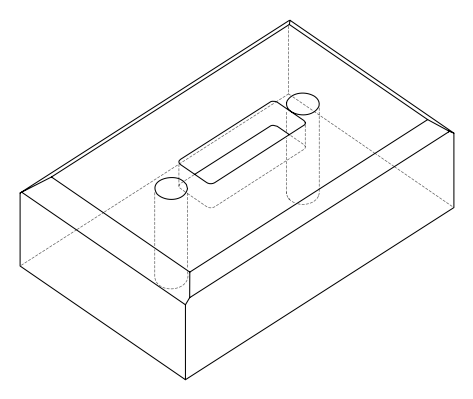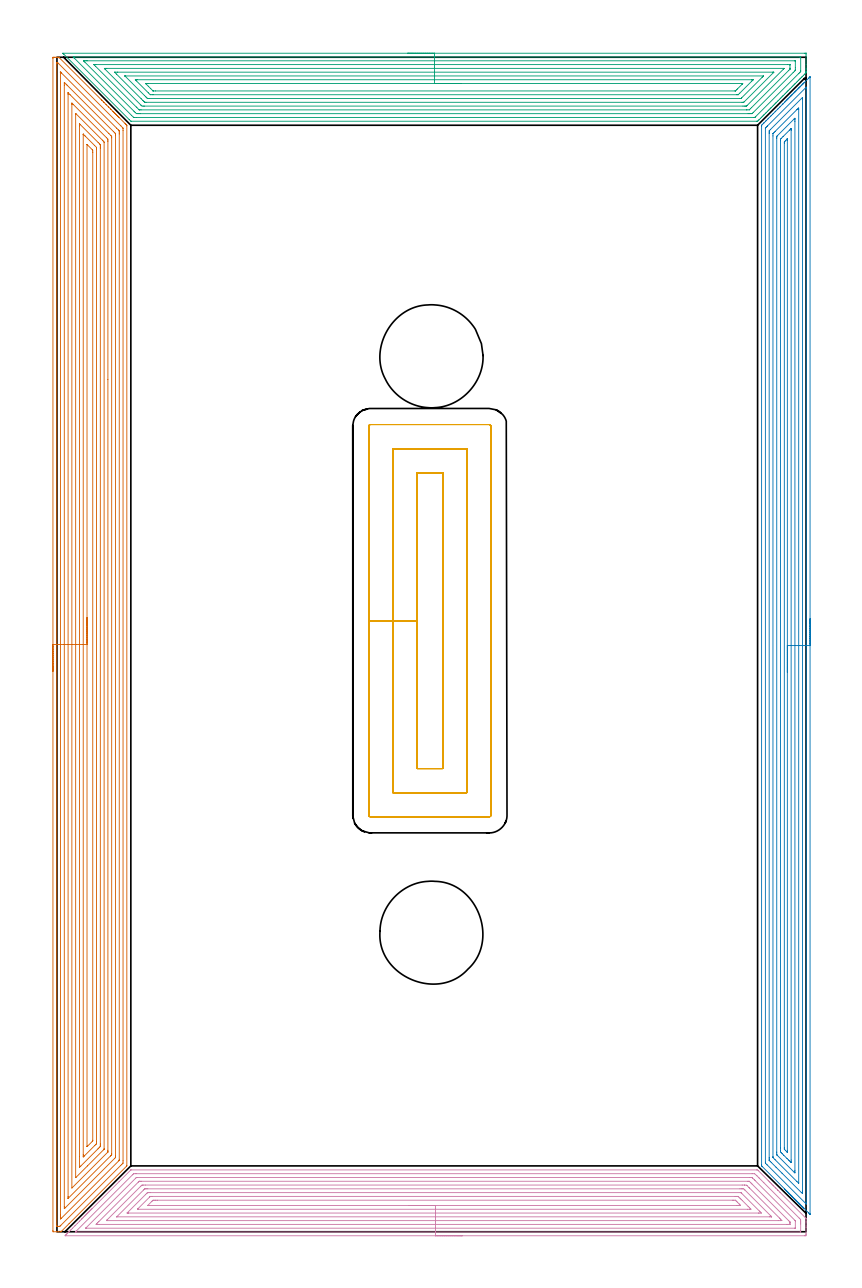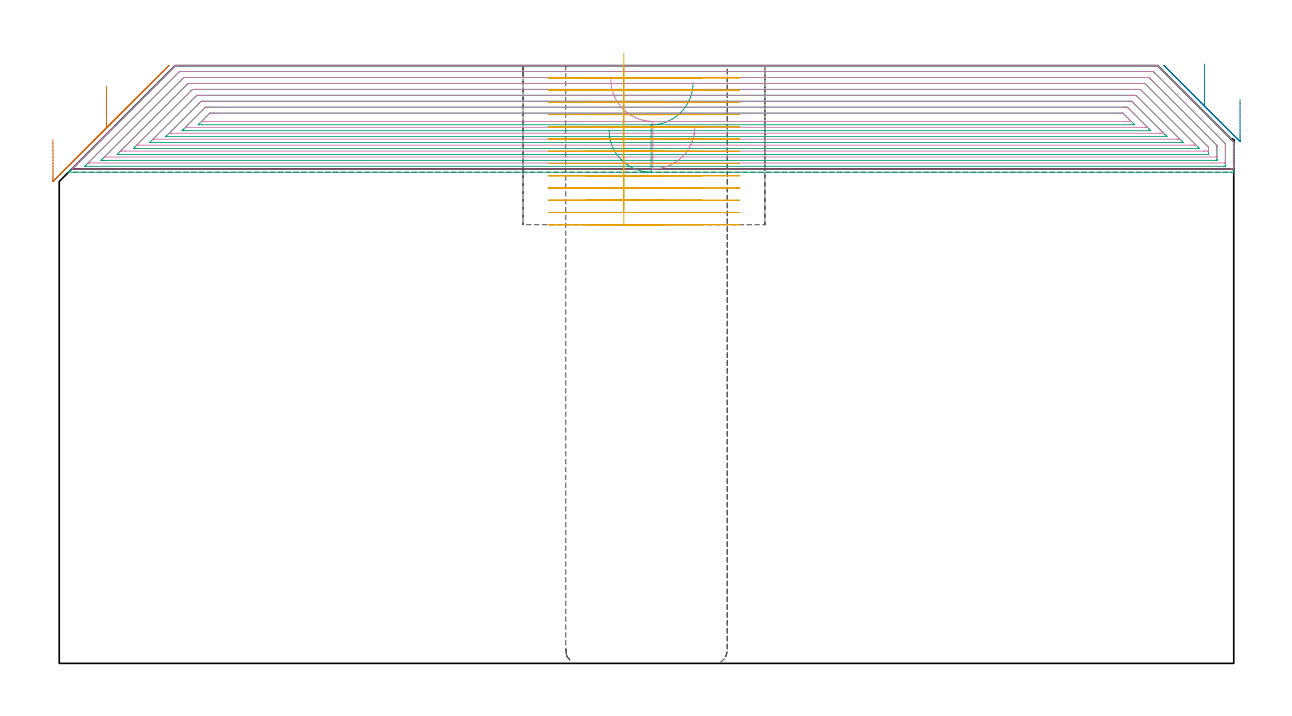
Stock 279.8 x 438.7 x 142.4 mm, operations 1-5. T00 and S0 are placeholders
(PLAN: 7 operations, 2 tool changes, 148.8 min)
(1 AREA_MILL | FG_CHAMFER_SURFACE | UGT0205_001 | 33.76 min | 166406 mm3)
(2 AREA_MILL_1 | FG_CHAMFER_SURFACE_1 | UGT0205_001 | 23.06 min | 71067 mm3)
(3 AREA_MILL_2 | FG_CHAMFER_SURFACE_2 | UGT0205_001 | 19.12 min | 81726 mm3)
(4 AREA_MILL_3 | FG_CHAMFER_SURFACE_3 | UGT0205_001 | 18.98 min | 76422 mm3)
(5 MILL_RECTANGULAR_POCKET | POCKET_RECTANGULAR_STRAIGHT | NXT0201_011 | Follow Part, ap 3, ae 75% | 26.05 min | 344699 mm3)
(6 MILL_THROUGH_HOLE_FROM_SOLID_MATERIAL | STEP1HOLE | NXT0201_007 | Circular | 13.91 min | 165144 mm3)
(7 MILL_THROUGH_HOLE_FROM_SOLID_MATERIAL_1 | STEP1HOLE_1 | NXT0201_007 | Circular | 13.91 min | 165188 mm3)
(TOOL UGT0205_001 | Chamfer Mill 20 x 3 x 45 deg. | D20 FL50 Z2)
(TOOL NXT0201_011 | ENDMILL 12mm [2P460-1200-NA 1630] | D12 FL38 Z6)
(TOOL NXT0201_007 | ENDMILL 25mm [R216.25-25050GCK54P 1620] | D25 R3 FL54 Z5)
(OP 1 AREA_MILL)
G17 G21 G94 G90
T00 M6
G54
G17 G0 G90 X-1.5 Y209.35 S1061 M3
G43 Z152.4 H0
Z124.8
G94 G1 Y209.388 Z123.928 F250.
Y209.502 Z123.064
Y209.691 Z122.212
Y209.953 Z121.38
Y210.287 Z120.574
Y210.69 Z119.8
Y211.158 Z119.064
Y211.69 Z118.372
Y212.279 Z117.729
Y212.922 Z117.14
Y213.614 Z116.609
Y214.35 Z116.14
Y215.124 Z115.737
Y215.93 Z115.403
Y216.762 Z115.141
Y217.614 Z114.952
Y218.478 Z114.838
Y219.35 Z114.8
Y438.348
X-1.498 Y438.536 Z114.802
X-1.491 Y438.698 Z114.805
X-1.313 Y438.7 Z114.984
X-0.987 Z115.308
X-0.336 Z115.963
X0.341 Z116.641
X0.459 Z116.758
X0.707 Y438.69 Z117.003
X0.784 Y438.616 Z117.082
X0.865 Y438.536 Z117.163
X16.564 Y422.836 Z132.864
X16.729 Y422.672 Z133.026
X16.787 Y422.614 Z133.085
X17.429 Y421.971 Z133.729
X17.615 Y421.787 Z133.911
X18.295 Y421.105 Z134.595
X18.501 Y420.901 Z134.797
X19.16 Y420.24 Z135.46
X19.387 Y420.015 Z135.683
X20.026 Y419.375 Z136.325
X20.06 Y419.34 Z136.359
X20.272 Y419.129 Z136.569
X20.891 Y418.509 Z137.191
X20.953 Y418.448 Z137.252
X21.158 Y418.244 Z137.454
X21.25 Y418.15 Z137.55
X21.361 Y418.04 Z137.66
X21.454 Y417.948 Z137.75
X21.548 Y417.852 Z137.847
X21.654 Y417.747 Z137.953
X21.749 Y417.653 Z138.045
X21.846 Y417.555 Z138.145
X21.947 Y417.454 Z138.246
X22.044 Y417.358 Z138.34
X22.143 Y417.257 Z138.443
X22.24 Y417.161 Z138.539
X22.339 Y417.063 Z138.635
X22.441 Y416.96 Z138.74
X22.533 Y416.868 Z138.832
X22.635 Y416.767 Z138.931
X22.738 Y416.662 Z139.038
X22.826 Y416.575 Z139.125
X22.93 Y416.472 Z139.226
X23.036 Y416.364 Z139.335
X23.119 Y416.282 Z139.418
X23.225 Y416.177 Z139.521
X25.418 Y413.983 Z141.715
X25.587 Y413.815 Z141.882
X25.755 Y413.646 Z142.052
X25.864 Y413.537 Z142.162
X26.03 Y413.372 Z142.325
X26.061 Y413.339 Z142.356
X26.096 Y413.295 Z142.389
X26.1 Y413.091 Z142.4
Y24.716
X26.096 Y24.605 Z142.39
X26.047 Y24.547 Z142.347
X4.55 Y3.049 Z120.849
X1.648 Y0.148 Z117.948
X1.501 Y0.01 Z117.794
X1.451 Y0.001 Z117.745
X1.348 Y0. Z117.647
X0.55 Z116.849
X-0.102 Z116.194
X-1.313 Z114.984
X-1.491 Y0.002 Z114.805
X-1.5 Y0.422 Z114.8
Y219.35
X-0.086 Z116.214
Y436.288
X-0.085 Y436.518 Z116.215
X-0.082 Y436.625 Z116.218
X-0.079 Y436.676 Z116.221
X-0.076 Y436.69 Z116.224
X-0.058 Y436.692 Z116.242
X0.111 Y436.696 Z116.411
X0.185 Y436.694 Z116.485
X0.243 Y436.69 Z116.543
X0.321 Y436.618 Z116.621
X0.645 Y436.304 Z116.945
X23.859 Y413.091 Z140.159
X24.679 Y412.221 Z140.979
X24.681 Y412.198 Z140.981
X24.686 Y411.321 Z140.986
Y26.502
X24.675 Y25.636 Z140.975
X24.653 Y25.609 Z140.953
X24.235 Y25.187 Z140.535
X23.816 Y24.765 Z140.116
X1.446 Y2.396 Z117.746
X1.11 Y2.068 Z117.41
X1.064 Y2.026 Z117.364
X0.98 Y2.01 Z117.28
X0.784 Y2.007 Z117.084
X0.291 Y2.001 Z116.591
X0.046 Y2.003 Z116.346
X-0.058 Y2.008 Z116.242
X-0.075 Y2.01 Z116.225
X-0.079 Y2.023 Z116.221
X-0.082 Y2.072 Z116.218
X-0.084 Y2.174 Z116.216
X-0.086 Y2.38 Z116.214
Y219.35
X1.328 Z117.628
X1.329 Y433.076 Z117.629
X1.33 Y433.126 Z117.63
X1.333 Y433.154 Z117.633
Y433.156
X1.381 Y433.111 Z117.681
X1.573 Y432.926 Z117.873
X1.67 Y432.831 Z117.97
X22.302 Y412.198 Z138.602
X22.93 Y411.563 Z139.23
X23.18 Y411.305 Z139.48
X23.259 Y411.215 Z139.559
X23.264 Y411.132 Z139.564
X23.268 Y410.964 Z139.568
X23.271 Y410.412 Z139.571
Y410.068
Y27.051
X23.269 Y26.776 Z139.569
X23.267 Y26.709 Z139.567
X23.265 Y26.679 Z139.565
X23.242 Y26.653 Z139.542
X23.102 Y26.502 Z139.402
X1.673 Y5.072 Z117.973
X1.336 Y4.749 Z117.636
X1.332 Y5.075 Z117.632
X1.33 Y5.418 Z117.63
X1.329 Y5.967 Z117.629
Y6.312
X1.328 Y219.35 Z117.628
X2.743 Z119.043
Y428.269
X2.744 Y428.971 Z119.044
X2.747 Y429.161 Z119.047
X2.749 Y429.274 Z119.049
X2.783 Y429.256 Z119.083
X2.885 Y429.161 Z119.185
X3.442 Y428.609 Z119.742
X3.783 Y428.269 Z120.083
X21.158 Y410.893 Z137.458
X21.637 Y410.412 Z137.937
X21.798 Y410.244 Z138.098
X21.85 Y410.187 Z138.15
X21.853 Y410.147 Z138.153
X21.855 Y410.06 Z138.155
X21.857 Y409.708 Z138.157
Y409.519
Y28.288
X21.855 Y27.936 Z138.155
X21.852 Y27.76 Z138.152
X21.85 Y27.719 Z138.15
X21.834 Y27.695 Z138.134
X21.792 Y27.649 Z138.092
X21.546 Y27.395 Z137.846
X3.12 Y8.97 Z119.42
X2.793 Y8.646 Z119.093
X2.781 Y8.641 Z119.081
X2.75 Y8.646 Z119.05
X2.748 Y8.76 Z119.048
X2.743 Y9.35 Z119.043
Y219.35
X4.157 Z120.457
Y424.869
X4.158 Y425.041 Z120.458
X4.162 Y425.385 Z120.462
X4.164 Y425.423 Z120.464
X4.167 Y425.424 Z120.467
X4.194 Y425.402 Z120.494
X4.245 Y425.355 Z120.545
X4.328 Y425.274 Z120.628
X4.905 Y424.697 Z121.205
X19.387 Y410.215 Z135.687
X20.079 Y409.519 Z136.379
X20.272 Y409.317 Z136.572
X20.436 Y409.138 Z136.736
X20.441 Y408.799 Z136.741
X20.442 Y408.627 Z136.742
Y29.181
X20.441 Y29.011 Z136.741
X20.436 Y28.837 Z136.736
X20.431 Y28.741 Z136.731
X20.391 Y28.697 Z136.691
X20.272 Y28.573 Z136.572
X20.131 Y28.43 Z136.431
X19.99 Y28.288 Z136.29
X4.328 Y12.626 Z120.628
X4.247 Y12.548 Z120.547
X4.181 Y12.488 Z120.481
X4.168 Y12.476 Z120.468
X4.164 Y12.497 Z120.464
X4.161 Y12.594 Z120.461
X4.158 Y12.938 Z120.458
X4.157 Y13.11 Z120.457
Y219.35
X5.571 Z121.871
X5.572 Y421.126 Z121.872
X5.574 Y421.473 Z121.874
X5.576 Y421.544 Z121.876
X5.577 Y421.562 Z121.877
X5.607 Y421.536 Z121.907
X5.69 Y421.457 Z121.99
X6.026 Y421.126 Z122.326
X6.099 Y421.053 Z122.399
X18.525 Y408.627 Z134.825
X19.022 Y408.101 Z135.322
X19.025 Y407.734 Z135.325
X19.028 Y407.202 Z135.328
X19.029 Y318.338 Z135.329
X19.028 Y30.434 Z135.328
X19.026 Y30.073 Z135.326
X19.022 Y29.808 Z135.322
X19.021 Y29.78 Z135.321
X19.004 Y29.759 Z135.304
X18.97 Y29.72 Z135.27
X18.911 Y29.66 Z135.211
X5.572 Y16.32 Z121.872
X5.571 Y219.35 Z121.871
X6.985 Z123.285
Y417.555
X6.991 Y417.665 Z123.291
X6.995 Y417.697 Z123.295
X7.018 Y417.679 Z123.318
X7.048 Y417.654 Z123.348
X16.968 Y407.734 Z133.268
X17.209 Y407.482 Z133.509
X17.608 Y407.059 Z133.908
X17.615 Y406.841 Z133.915
Y30.967
X17.608 Y30.856 Z133.908
X17.598 Y30.807 Z133.898
X17.557 Y30.761 Z133.857
X17.42 Y30.619 Z133.72
X11.414 Y24.611 Z127.714
X7.038 Y20.236 Z123.338
X7.018 Y20.219 Z123.318
X7.005 Y20.213 Z123.305
X6.985 Y20.252 Z123.285
Y219.35
X8.4 Z124.7
Y413.091
X8.401 Y413.449 Z124.701
X8.406 Y413.809 Z124.706
X8.409 Y413.833 Z124.709
X8.443 Y413.803 Z124.743
X8.515 Y413.736 Z124.815
X8.623 Y413.63 Z124.923
X8.757 Y413.497 Z125.057
X15.412 Y406.841 Z131.712
X15.843 Y406.408 Z132.143
X16.071 Y406.175 Z132.371
X16.183 Y406.059 Z132.483
X16.193 Y405.948 Z132.493
X16.198 Y405.591 Z132.498
X16.2 Y405.055 Z132.5
Y404.695
Y32.752
X16.198 Y32.394 Z132.498
X16.193 Y31.859 Z132.493
X16.023 Y31.678 Z132.323
X15.843 Y31.492 Z132.143
X15.582 Y31.229 Z131.882
X15.32 Y30.966 Z131.62
X8.913 Y24.559 Z125.213
X8.757 Y24.406 Z125.057
X8.462 Y24.121 Z124.762
X8.406 Y24.073 Z124.706
X8.402 Y24.13 Z124.702
X8.401 Y24.183 Z124.701
X8.4 Y28.112 Z124.7
Y219.35
X9.814 Z126.114
Y409.778
X9.815 Y409.907 Z126.115
X9.818 Y409.97 Z126.118
X9.819 Y409.973 Z126.119
X9.825 Y409.971 Z126.125
X9.851 Y409.949 Z126.151
X10.284 Y409.519 Z126.584
X10.528 Y409.276 Z126.828
X14.072 Y405.731 Z130.372
X14.738 Y405.055 Z131.038
X14.779 Y405.005 Z131.079
X14.782 Y404.965 Z131.082
X14.784 Y404.875 Z131.084
X14.786 Y404.695 Z131.086
Y404.335
Y33.645
X14.781 Y32.93 Z131.081
X14.779 Y32.887 Z131.079
X14.754 Y32.859 Z131.054
X14.654 Y32.752 Z130.954
X14.363 Y32.459 Z130.663
X14.072 Y32.168 Z130.372
X10.192 Y28.288 Z126.492
X10.019 Y28.118 Z126.319
X9.913 Y28.015 Z126.213
X9.821 Y27.929 Z126.121
X9.817 Y28.112 Z126.117
X9.815 Y28.288 Z126.115
X9.814 Y28.756 Z126.114
Y219.35
X11.228 Z127.528
Y406.049
X11.229 Y406.063 Z127.529
X11.233 Y406.092 Z127.533
X11.406 Y405.948 Z127.706
X11.414 Y405.94 Z127.714
X13.192 Y404.163 Z129.492
X13.365 Y403.982 Z129.665
X13.371 Y403.27 Z129.671
X13.372 Y403.082 Z129.672
Y34.162
X13.37 Y34.037 Z129.67
X13.365 Y33.941 Z129.665
X13.341 Y33.899 Z129.641
X13.186 Y33.732 Z129.486
X11.313 Y31.859 Z127.613
X11.274 Y31.831 Z127.574
X11.234 Y31.809 Z127.534
X11.231 Y31.859 Z127.531
X11.228 Y31.968 Z127.528
Y219.35
Y220.222 Z127.566
Y221.086 Z127.68
Y221.938 Z127.869
Y222.77 Z128.131
Y223.576 Z128.465
Y224.35 Z128.868
Y225.086 Z129.336
Y225.778 Z129.868
Y226.421 Z130.457
Y227.01 Z131.1
Y227.542 Z131.792
Y228.01 Z132.528
Y228.413 Z133.302
Y228.747 Z134.108
Y229.009 Z134.94
Y229.198 Z135.791
Y229.312 Z136.656
Y229.35 Z137.528
G0 Z152.4
M5
M2
(OP 2 AREA_MILL_1)
G17 G21 G94 G90
T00 M6
G54
G17 G0 G90 X281.3 Y228.95 S1061 M3
G43 Z152.4 H0
Z134.3
G94 G1 Y228.912 Z133.428 F250.
Y228.798 Z132.564
Y228.609 Z131.712
Y228.347 Z130.88
Y228.013 Z130.074
Y227.61 Z129.3
Y227.142 Z128.564
Y226.611 Z127.872
Y226.021 Z127.229
Y225.378 Z126.64
Y224.686 Z126.109
Y223.95 Z125.64
Y223.176 Z125.237
Y222.37 Z124.903
Y221.538 Z124.641
Y220.687 Z124.452
Y219.822 Z124.338
Y218.95 Z124.3
Y6.733
X281.293 Y6.528 Z124.304
X281.292 Y6.519 Z124.305
X281.27 Y6.528 Z124.327
X280.83 Y6.97 Z124.77
X280.715 Y7.084 Z124.883
X278.977 Y8.822 Z126.622
X278.933 Y8.866 Z126.665
X278.888 Y8.912 Z126.711
X278.681 Y9.118 Z126.918
X278.636 Y9.163 Z126.962
X278.59 Y9.21 Z127.009
X278.385 Y9.414 Z127.214
X278.339 Y9.46 Z127.258
X278.292 Y9.508 Z127.307
X278.089 Y9.711 Z127.51
X278.042 Y9.757 Z127.555
X277.994 Y9.806 Z127.605
X277.793 Y10.007 Z127.806
X277.745 Y10.054 Z127.852
X277.696 Y10.103 Z127.903
X277.497 Y10.303 Z128.102
X277.448 Y10.351 Z128.149
X277.398 Y10.401 Z128.201
X277.201 Y10.599 Z128.398
X277.151 Y10.648 Z128.446
X277.1 Y10.699 Z128.499
X276.905 Y10.895 Z128.694
X276.854 Y10.945 Z128.743
X276.802 Y10.997 Z128.797
X276.608 Y11.191 Z128.99
X276.557 Y11.242 Z129.04
X276.504 Y11.295 Z129.095
X276.312 Y11.487 Z129.287
X276.26 Y11.539 Z129.337
X276.206 Y11.593 Z129.393
X276.016 Y11.783 Z129.583
X275.963 Y11.836 Z129.634
X275.908 Y11.891 Z129.69
X275.72 Y12.079 Z129.879
X275.666 Y12.133 Z129.931
X275.611 Y12.189 Z129.988
X275.424 Y12.375 Z130.175
X275.369 Y12.43 Z130.228
X275.313 Y12.487 Z130.286
X275.128 Y12.671 Z130.471
X275.072 Y12.727 Z130.525
X275.015 Y12.785 Z130.584
X274.832 Y12.968 Z130.767
X274.775 Y13.024 Z130.822
X274.717 Y13.083 Z130.882
X274.536 Y13.264 Z131.063
X274.478 Y13.321 Z131.119
X274.419 Y13.381 Z131.18
X274.24 Y13.56 Z131.359
X274.181 Y13.618 Z131.416
X274.121 Y13.679 Z131.478
X273.944 Y13.856 Z131.655
X273.884 Y13.915 Z131.713
X273.823 Y13.976 Z131.776
X273.648 Y14.152 Z131.951
X273.587 Y14.212 Z132.01
X273.525 Y14.274 Z132.074
X273.352 Y14.448 Z132.247
X273.29 Y14.509 Z132.307
X273.227 Y14.572 Z132.372
X273.055 Y14.744 Z132.544
X272.993 Y14.806 Z132.604
X272.929 Y14.87 Z132.67
X272.759 Y15.04 Z132.84
X272.696 Y15.103 Z132.901
X272.631 Y15.168 Z132.968
X272.463 Y15.336 Z133.136
X272.399 Y15.4 Z133.198
X272.333 Y15.466 Z133.266
X272.167 Y15.632 Z133.432
X272.102 Y15.697 Z133.495
X272.035 Y15.764 Z133.564
X271.871 Y15.928 Z133.728
X271.805 Y15.994 Z133.792
X263.504 Y24.295 Z142.094
X263.299 Y24.502 Z142.299
X263.206 Y24.597 Z142.392
X263.2 Y25. Z142.4
Y412.9
X263.206 Y413.302 Z142.392
X263.298 Y413.399 Z142.3
X263.785 Y413.887 Z141.811
X263.992 Y414.092 Z141.607
X264.056 Y414.156 Z141.544
X264.676 Y414.778 Z140.92
X264.886 Y414.986 Z140.714
X264.939 Y415.039 Z140.661
X265.567 Y415.669 Z140.029
X265.779 Y415.88 Z139.82
X265.821 Y415.922 Z139.778
X266.458 Y416.56 Z139.138
X266.704 Y416.804 Z138.896
X267.349 Y417.451 Z138.247
X267.587 Y417.687 Z138.013
X268.24 Y418.342 Z137.356
X268.461 Y418.561 Z137.139
X269.131 Y419.233 Z136.465
X269.353 Y419.453 Z136.247
X270.022 Y420.124 Z135.574
X270.235 Y420.335 Z135.365
X270.913 Y421.015 Z134.683
X271.118 Y421.218 Z134.482
X271.142 Y421.242 Z134.458
X271.805 Y421.906 Z133.792
X271.871 Y421.971 Z133.728
X272.036 Y422.136 Z133.563
X272.102 Y422.203 Z133.495
X272.167 Y422.267 Z133.432
X272.334 Y422.434 Z133.265
X272.399 Y422.5 Z133.198
X272.463 Y422.564 Z133.136
X272.632 Y422.732 Z132.967
X272.696 Y422.797 Z132.901
X272.759 Y422.86 Z132.84
X272.929 Y423.03 Z132.67
X272.993 Y423.094 Z132.604
X273.055 Y423.156 Z132.544
X273.227 Y423.328 Z132.372
X273.29 Y423.391 Z132.307
X273.351 Y423.452 Z132.248
X273.525 Y423.626 Z132.074
X273.587 Y423.688 Z132.01
X273.647 Y423.748 Z131.952
X273.823 Y423.924 Z131.776
X273.884 Y423.985 Z131.713
X273.944 Y424.044 Z131.655
X274.121 Y424.222 Z131.478
X274.181 Y424.282 Z131.416
X274.24 Y424.34 Z131.359
X274.419 Y424.52 Z131.18
X274.478 Y424.579 Z131.119
X274.536 Y424.636 Z131.063
X274.717 Y424.818 Z130.882
X274.775 Y424.876 Z130.822
X274.832 Y424.932 Z130.767
X275.015 Y425.115 Z130.584
X275.072 Y425.173 Z130.525
X275.128 Y425.228 Z130.471
X275.313 Y425.413 Z130.286
X275.369 Y425.47 Z130.228
X275.424 Y425.525 Z130.175
X275.611 Y425.711 Z129.988
X275.666 Y425.767 Z129.931
X275.72 Y425.821 Z129.879
X275.909 Y426.009 Z129.69
X275.963 Y426.064 Z129.634
X276.016 Y426.117 Z129.583
X276.207 Y426.307 Z129.392
X276.26 Y426.361 Z129.337
X276.312 Y426.413 Z129.287
X276.505 Y426.605 Z129.094
X276.557 Y426.658 Z129.04
X276.608 Y426.709 Z128.991
X276.802 Y426.903 Z128.797
X276.854 Y426.955 Z128.743
X276.904 Y427.005 Z128.695
X277.1 Y427.201 Z128.499
X277.151 Y427.252 Z128.446
X277.201 Y427.301 Z128.398
X277.398 Y427.499 Z128.201
X277.448 Y427.549 Z128.149
X277.497 Y427.597 Z128.102
X277.696 Y427.797 Z127.903
X277.745 Y427.846 Z127.852
X277.793 Y427.893 Z127.806
X277.994 Y428.095 Z127.605
X278.042 Y428.143 Z127.555
X278.089 Y428.189 Z127.51
X278.292 Y428.393 Z127.307
X278.339 Y428.44 Z127.258
X278.385 Y428.485 Z127.214
X278.59 Y428.691 Z127.009
X278.636 Y428.737 Z126.962
X278.681 Y428.782 Z126.918
X278.888 Y428.989 Z126.711
X278.933 Y429.034 Z126.665
X278.977 Y429.078 Z126.622
X279.186 Y429.286 Z126.413
X279.23 Y429.331 Z126.368
X280.715 Y430.816 Z124.883
X280.83 Y430.93 Z124.77
X280.974 Y431.074 Z124.626
X281.16 Y431.261 Z124.437
X281.275 Y431.372 Z124.322
X281.294 Y431.383 Z124.303
X281.299 Y431.372 Z124.299
X281.3 Y431.168 Z124.3
Y218.95
X279.886 Z125.714
Y10.637
X279.885 Y10.575 Z125.715
X279.881 Y10.451 Z125.719
X279.879 Y10.384 Z125.721
X279.865 Y10.394 Z125.735
X279.824 Y10.431 Z125.776
X279.551 Y10.699 Z126.049
X265.25 Y25. Z140.35
X264.676 Y25.577 Z140.924
X264.639 Y25.618 Z140.961
X264.623 Y25.638 Z140.977
X264.62 Y25.707 Z140.98
X264.616 Y25.831 Z140.984
X264.615 Y25.894 Z140.985
X264.614 Y25.956 Z140.986
X264.615 Y412.068 Z140.985
X264.617 Y412.131 Z140.983
X264.621 Y412.251 Z140.979
X264.676 Y412.315 Z140.924
X264.965 Y412.611 Z140.635
X265.25 Y412.9 Z140.35
X265.409 Y413.059 Z140.191
X279.688 Y427.337 Z125.912
X279.824 Y427.471 Z125.776
X279.871 Y427.514 Z125.729
X279.879 Y427.519 Z125.721
X279.881 Y427.471 Z125.719
X279.884 Y427.388 Z125.716
X279.886 Y427.263 Z125.714
Y427.201
Y218.95
X278.472 Z127.128
X278.471 Y15.168 Z127.129
X278.47 Y14.739 Z127.13
X278.466 Y14.274 Z127.134
X278.465 Y14.25 Z127.135
X278.431 Y14.274 Z127.169
X278.042 Y14.659 Z127.558
X270.827 Y21.872 Z134.773
X268.593 Y24.106 Z137.007
X266.806 Y25.894 Z138.794
X266.458 Y26.243 Z139.142
X266.188 Y26.518 Z139.412
X266.054 Y26.658 Z139.546
X266.035 Y26.692 Z139.565
X266.033 Y26.726 Z139.567
X266.031 Y26.787 Z139.569
X266.029 Y27.218 Z139.571
Y27.681
Y410.219
X266.03 Y410.649 Z139.57
X266.034 Y411.113 Z139.566
X266.035 Y411.216 Z139.565
X266.099 Y411.288 Z139.501
X266.189 Y411.383 Z139.411
X266.458 Y411.658 Z139.142
X278.425 Y423.626 Z127.175
X278.441 Y423.64 Z127.159
X278.452 Y423.647 Z127.148
X278.463 Y423.652 Z127.137
X278.466 Y423.643 Z127.134
X278.468 Y423.626 Z127.132
X278.471 Y423.378 Z127.129
Y423.195
X278.472 Y218.95 Z127.128
X277.057 Z128.543
Y18.396
X277.055 Y18.222 Z128.545
X277.053 Y18.136 Z128.547
X277.051 Y18.11 Z128.549
X277.023 Y18.137 Z128.577
X276.406 Y18.743 Z129.194
X268.24 Y26.908 Z137.36
X267.473 Y27.681 Z138.127
X267.45 Y27.712 Z138.15
X267.447 Y27.732 Z138.153
X267.445 Y27.781 Z138.155
X267.443 Y27.881 Z138.157
Y28.081
Y409.325
X267.445 Y410.123 Z138.155
X267.448 Y410.171 Z138.152
X267.451 Y410.19 Z138.149
X267.473 Y410.219 Z138.127
X267.855 Y410.605 Z137.745
X268.24 Y410.992 Z137.36
X276.406 Y419.157 Z129.194
X276.486 Y419.235 Z129.114
X276.785 Y419.524 Z128.815
X277.051 Y419.768 Z128.549
X277.056 Y419.251 Z128.544
X277.057 Y419.157 Z128.543
Y218.95
X275.643 Z129.957
Y22.937
X275.64 Y22.318 Z129.96
X275.637 Y22.049 Z129.963
X275.627 Y21.982 Z129.973
X275.458 Y22.144 Z130.142
X275.369 Y22.23 Z130.231
X269.024 Y28.575 Z136.576
X268.918 Y28.691 Z136.682
X268.864 Y28.752 Z136.736
X268.861 Y28.782 Z136.739
X268.858 Y28.849 Z136.742
X268.857 Y29.469 Z136.743
Y29.744
X268.858 Y408.432 Z136.742
X268.859 Y408.705 Z136.741
X268.864 Y409.016 Z136.736
X268.873 Y409.163 Z136.727
X269.025 Y409.325 Z136.575
X275.369 Y415.67 Z130.231
X275.413 Y415.714 Z130.187
X275.503 Y415.797 Z130.097
X275.637 Y415.918 Z129.963
X275.639 Y415.857 Z129.961
X275.642 Y415.582 Z129.958
X275.643 Y415.307 Z129.957
Y414.688
Y218.95
X274.229 Z131.371
Y26.787
X274.227 Y26.145 Z131.373
X274.223 Y25.894 Z131.377
X274.222 Y25.846 Z131.378
X274.211 Y25.848 Z131.389
X274.159 Y25.894 Z131.441
X273.587 Y26.462 Z132.013
X273.26 Y26.787 Z132.34
X272.696 Y27.352 Z132.904
X271.473 Y28.575 Z134.127
X270.913 Y29.136 Z134.687
X270.587 Y29.469 Z135.013
X270.278 Y29.796 Z135.322
X270.274 Y30.11 Z135.326
X270.271 Y31.256 Z135.329
X270.272 Y407.538 Z135.328
X270.273 Y407.86 Z135.327
X270.276 Y408.021 Z135.324
X270.278 Y408.098 Z135.322
X270.306 Y408.147 Z135.294
X270.581 Y408.432 Z135.019
X271.193 Y409.045 Z134.407
X273.587 Y411.439 Z132.013
X273.871 Y411.722 Z131.729
X274.159 Y412.007 Z131.441
X274.177 Y412.018 Z131.423
X274.222 Y412.007 Z131.378
X274.225 Y411.737 Z131.375
X274.228 Y411.363 Z131.372
X274.229 Y218.95 Z131.371
X272.815 Z132.785
X272.814 Y30.124 Z132.786
X272.812 Y29.885 Z132.788
X272.808 Y29.726 Z132.792
X272.806 Y29.7 Z132.794
X272.8 Y29.703 Z132.8
X272.777 Y29.724 Z132.823
X272.696 Y29.802 Z132.904
X272.135 Y30.362 Z133.465
X271.805 Y30.695 Z133.795
X271.737 Y30.767 Z133.863
X271.704 Y30.804 Z133.896
X271.692 Y30.832 Z133.908
X271.69 Y30.898 Z133.91
X271.686 Y31.137 Z133.914
Y31.256
X271.685 Y31.376 Z133.915
X271.686 Y406.644 Z133.914
X271.687 Y406.762 Z133.913
X271.69 Y406.883 Z133.91
X271.699 Y407.09 Z133.901
X271.805 Y407.202 Z133.795
X271.97 Y407.371 Z133.63
X272.135 Y407.538 Z133.465
X272.416 Y407.819 Z133.184
X272.696 Y408.098 Z132.904
X272.79 Y408.19 Z132.81
X272.806 Y408.203 Z132.794
X272.807 Z132.793
X272.809 Y408.183 Z132.791
X272.813 Y408.056 Z132.787
X272.814 Y407.897 Z132.786
X272.815 Y407.657 Z132.785
Y218.95
Y218.079 Z132.823
Y217.214 Z132.937
Y216.362 Z133.126
Y215.53 Z133.388
Y214.724 Z133.722
Y213.95 Z134.125
Y213.214 Z134.594
Y212.522 Z135.125
Y211.879 Z135.714
Y211.29 Z136.357
Y210.759 Z137.05
Y210.29 Z137.785
Y209.887 Z138.559
Y209.553 Z139.365
Y209.291 Z140.197
Y209.102 Z141.049
Y208.988 Z141.914
Y208.95 Z142.785
G0 Z152.4
M5
M2
(OP 3 AREA_MILL_2)
G17 G21 G94 G90
T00 M6
G54
G17 G0 G90 X131. Y440.2 S1061 M3
G43 Z152.4 H0
Z127.
G94 G1 X131.038 Z126.128 F250.
X131.152 Z125.263
X131.341 Z124.412
X131.603 Z123.58
X131.937 Z122.774
X132.34 Z122.
X132.808 Z121.264
X133.34 Z120.572
X133.929 Z119.929
X134.572 Z119.34
X135.264 Z118.808
X136. Z118.34
X136.774 Z117.937
X137.58 Z117.603
X138.412 Z117.341
X139.263 Z117.152
X140.128 Z117.038
X141. Z117.
X279.169 Y440.199 Z117.001
X279.795 Y440.197
X279.797 Y440.195 Z117.002
X279.8 Y439.571 Z117.626
Y435.994 Z121.2
Y434.574 Z122.622
Y434.206 Z122.989
Y433.417 Z123.781
Y433.312 Z123.886
X279.798 Y432.915 Z124.283
X279.79 Y432.902 Z124.297
X279.765 Y432.865 Z124.335
X279.32 Y432.418 Z124.779
X279.169 Y432.268 Z124.931
X278.871 Y431.971 Z125.229
X278.425 Y431.524 Z125.673
X278.274 Y431.374 Z125.825
X277.978 Y431.078 Z126.122
X277.531 Y430.63 Z126.567
X277.38 Y430.479 Z126.719
X277.084 Y430.184 Z127.016
X276.637 Y429.735 Z127.461
X276.486 Y429.585 Z127.614
X276.19 Y429.29 Z127.91
X275.743 Y428.841 Z128.355
X275.592 Y428.691 Z128.508
X275.297 Y428.397 Z128.803
X274.849 Y427.947 Z129.25
X274.697 Y427.797 Z129.402
X274.403 Y427.503 Z129.697
X273.955 Y427.053 Z130.144
X273.803 Y426.902 Z130.297
X273.509 Y426.609 Z130.591
X273.061 Y426.159 Z131.038
X272.909 Y426.008 Z131.191
X272.616 Y425.716 Z131.484
X272.166 Y425.265 Z131.932
X272.014 Y425.114 Z132.085
X271.722 Y424.822 Z132.378
X271.272 Y424.371 Z132.826
X271.12 Y424.219 Z132.979
X270.828 Y423.928 Z133.272
X270.378 Y423.476 Z133.72
X270.226 Y423.325 Z133.874
X269.935 Y423.034 Z134.165
X269.484 Y422.582 Z134.614
X269.331 Y422.431 Z134.768
X269.041 Y422.141 Z135.059
X268.59 Y421.688 Z135.509
X268.437 Y421.537 Z135.662
X268.147 Y421.247 Z135.953
X267.696 Y420.794 Z136.403
X267.543 Y420.642 Z136.557
X267.254 Y420.353 Z136.847
X266.802 Y419.9 Z137.297
X266.649 Y419.748 Z137.451
X266.36 Y419.46 Z137.74
X265.907 Y419.006 Z138.191
X265.754 Y418.854 Z138.345
X265.466 Y418.566 Z138.634
X265.013 Y418.112 Z139.085
X264.86 Y417.959 Z139.239
X264.573 Y417.672 Z139.528
X264.119 Y417.217 Z139.979
X263.966 Y417.065 Z140.134
X263.679 Y416.779 Z140.421
X263.225 Y416.323 Z140.873
X263.071 Y416.171 Z141.028
X262.785 Y415.885 Z141.315
X262.331 Y415.429 Z141.768
X262.177 Y415.277 Z141.922
X262.085 Y415.184 Z142.015
X261.78 Y414.882 Z142.317
X261.702 Y414.806 Z142.392
X261.283 Y414.8 Z142.4
X27.872
X27.596 Y414.805 Z142.391
X26.981 Y415.418 Z141.781
X2.533 Y439.866 Z117.333
X2.38 Y440.018 Z117.179
X2.235 Y440.169 Z117.029
X2.217 Y440.194 Z117.004
X2.235 Y440.199 Z116.999
X141. Y440.2 Z117.
Y438.786 Z118.414
X277.489 Y438.785 Z118.415
X277.707 Y438.783 Z118.417
X277.769 Y438.78 Z118.42
X277.792 Y438.777 Z118.423
X277.794 Y438.772 Z118.428
X277.798 Y438.737 Z118.463
X277.799 Y438.677 Z118.523
X277.8 Y433.786 Z123.414
X277.798 Y433.549 Z123.651
X277.795 Y433.431 Z123.769
X277.79 Y433.372 Z123.828
X277.783 Y433.345 Z123.855
X277.755 Y433.312 Z123.888
X277.57 Y433.122 Z124.078
X277.38 Y432.93 Z124.27
X277.124 Y432.674 Z124.526
X261.028 Y416.578 Z140.622
X260.77 Y416.323 Z140.877
X260.691 Y416.249 Z140.951
X260.664 Y416.225 Z140.975
X260.606 Y416.221 Z140.979
X260.496 Y416.216 Z140.984
X260.389 Y416.215 Z140.985
X29.66 Y416.214 Z140.986
X28.873 Y416.216 Z140.984
X28.766 Y416.218 Z140.982
X28.662 Y416.221 Z140.979
X28.538 Y416.323 Z140.877
X27.872 Y416.979 Z140.221
X6.408 Y438.442 Z118.758
X6.176 Y438.677 Z118.523
X6.101 Y438.758 Z118.442
X6.084 Y438.778 Z118.422
X6.119 Y438.78 Z118.42
X6.19 Y438.783 Z118.417
X6.3 Y438.785 Z118.415
X6.408 Y438.786 Z118.414
X141.
Y437.372 Z119.828
X275.592 Y437.371 Z119.829
X275.752 Y437.37 Z119.83
X275.779 Y437.368 Z119.832
X275.786 Y437.366 Z119.834
X275.79 Y437.346 Z119.854
X275.796 Y437.236 Z119.964
X275.799 Y437.097 Z120.103
X275.8 Y434.892 Z122.308
X275.798 Y434.206 Z122.994
X275.796 Y434.001 Z123.199
X275.787 Y433.798 Z123.402
X275.592 Y433.593 Z123.607
X275.005 Y433.004 Z124.196
X260.112 Y418.112 Z139.088
X259.8 Y417.806 Z139.394
X259.693 Y417.704 Z139.496
X259.61 Y417.635 Z139.565
X259.494 Y417.634 Z139.566
X259.082 Y417.63 Z139.57
X258.6 Y417.629 Z139.571
X258.189 Y417.628 Z139.572
X31.037 Y417.629 Z139.571
X30.554 Y417.631 Z139.569
X30.136 Y417.635 Z139.565
X29.66 Y417.646 Z139.554
X29.19 Y418.112 Z139.088
X28.766 Y418.534 Z138.666
X10.412 Y436.888 Z120.312
X9.986 Y437.319 Z119.881
X9.947 Y437.364 Z119.836
X9.986 Y437.365 Z119.835
X10.399 Y437.37 Z119.83
X10.88 Y437.371 Z119.829
X11.291 Y437.372 Z119.828
X141.
Y435.957 Z121.243
X272.946
X273.768 Y435.952 Z121.248
X273.786 Y435.951 Z121.249
X273.79 Y435.934 Z121.266
X273.795 Y435.88 Z121.32
X273.798 Y435.769 Z121.431
X273.799 Y434.655 Z122.545
X273.797 Y434.432 Z122.768
X273.794 Y434.321 Z122.879
X273.79 Y434.266 Z122.934
X273.774 Y434.235 Z122.965
X273.751 Y434.206 Z122.994
X273.333 Y433.782 Z123.418
X259.473 Y419.921 Z137.279
X259.024 Y419.476 Z137.724
X258.6 Y419.056 Z138.144
X258.557 Y419.049 Z138.151
X257.706 Y419.043 Z138.157
X257.669
X31.412
X30.983 Y419.045 Z138.155
X30.769 Y419.048 Z138.152
X30.72 Y419.05 Z138.15
X30.663 Y419.098 Z138.102
X30.554 Y419.198 Z138.002
X29.849 Y419.9 Z137.3
X29.66 Y420.088 Z137.112
X14.457 Y435.292 Z121.908
X13.895 Y435.862 Z121.338
X13.834 Y435.926 Z121.274
X13.818 Y435.951 Z121.249
X13.854 Y435.952 Z121.248
X14.055 Y435.955 Z121.245
X14.457 Y435.957 Z121.243
X14.494
X141.
Y434.543 Z122.657
X271.457
X271.553 Y434.541 Z122.659
X271.612 Y434.539 Z122.661
X271.627 Y434.537 Z122.663
X271.584 Y434.491 Z122.709
X271.401 Y434.301 Z122.899
X271.308 Y434.206 Z122.994
X257.801 Y420.699 Z136.501
X257.706 Y420.606 Z136.594
X257.56 Y420.47 Z136.73
X257.427 Y420.464 Z136.736
X257.146 Y420.459 Z136.741
X256.811 Y420.457 Z136.743
X256.254
X32.68
X32.343 Y420.459 Z136.741
X31.779 Y420.464 Z136.736
X31.449 Y420.752 Z136.448
X31.405 Y420.794 Z136.406
X18.034 Y434.165 Z123.035
X17.996 Y434.206 Z122.994
X17.704 Y434.536 Z122.664
X18.034 Y434.539 Z122.661
X18.592 Y434.543 Z122.657
X141.
Y433.129 Z124.071
X267.337 Y433.128 Z124.072
X267.543 Y433.127 Z124.073
X267.732 Y433.123 Z124.077
X267.761 Y433.12 Z124.08
X267.749 Y433.106 Z124.094
X267.613 Y432.963 Z124.237
X267.543 Y432.891 Z124.309
X256.811 Y422.16 Z135.04
X256.571 Y421.928 Z135.272
X256.527 Y421.886 Z135.314
X256.45 Y421.878 Z135.322
X256.273 Y421.875 Z135.325
X255.917 Y421.872 Z135.328
X33.237 Z135.329
X33.053 Z135.328
X32.877 Y421.876 Z135.324
X32.793 Y421.878 Z135.322
X32.629 Y422.031 Z135.169
X32.343 Y422.307 Z134.893
X32.066 Y422.582 Z134.618
X31.449 Y423.199 Z134.001
X22.23 Y432.418 Z124.782
X21.611 Y433.039 Z124.161
X21.556 Y433.101 Z124.099
X21.539 Y433.122 Z124.078
X21.611 Y433.124 Z124.076
X21.797 Y433.127 Z124.073
X22.506 Y433.129 Z124.071
X22.689
X141.
Y431.715 Z125.485
X263.818 Y431.714 Z125.486
X263.829
X263.877 Y431.709 Z125.491
X263.84 Y431.649 Z125.551
X263.721 Y431.524 Z125.676
X263.398 Y431.197 Z126.003
X255.798 Y423.595 Z133.605
X255.678 Y423.476 Z133.724
X255.543 Y423.348 Z133.852
X255.495 Y423.304 Z133.896
X255.404 Y423.292 Z133.908
X255.212 Y423.288 Z133.912
X255.023 Y423.286 Z133.914
X34.323 Y423.285 Z133.915
X34.132 Y423.286 Z133.914
X33.941 Y423.289 Z133.911
X33.818 Y423.292 Z133.908
X33.754 Y423.352 Z133.848
X33.623 Y423.476 Z133.724
X33.237 Y423.86 Z133.34
X32.726 Y424.371 Z132.829
X25.574 Y431.524 Z125.676
X25.405 Y431.694 Z125.506
X25.393 Y431.709 Z125.491
Y431.71 Z125.49
X25.404 Y431.712 Z125.488
X25.471 Y431.714 Z125.486
X141. Y431.715 Z125.485
Y430.301 Z126.899
X259.494 Y430.3 Z126.9
X259.826 Y430.298 Z126.902
X259.956 Y430.295 Z126.905
X260.033 Y430.291 Z126.909
X259.98 Y430.232 Z126.968
X259.937 Y430.187 Z127.013
X259.706 Y429.953 Z127.247
X259.494 Y429.741 Z127.459
X255.023 Y425.269 Z131.931
X254.572 Y424.821 Z132.379
X254.506 Y424.758 Z132.442
X254.464 Y424.722 Z132.478
X254.442 Y424.706 Z132.494
X254.41 Y424.705 Z132.495
X254.128 Y424.701 Z132.499
X253.799 Y424.7 Z132.5
X35.92
X35.589 Y424.701 Z132.499
X35.026 Y424.707 Z132.493
X34.845 Y424.713 Z132.487
X34.132 Y425.415 Z131.785
X29.66 Y429.887 Z127.313
X29.406 Y430.147 Z127.053
X29.281 Y430.278 Z126.922
X29.267 Y430.295 Z126.905
X29.279 Y430.297 Z126.903
X29.315 Y430.298 Z126.902
X29.66 Y430.3 Z126.9
X29.989 Y430.301
X141. Z126.899
Y428.886 Z128.314
X255.917
X255.962 Y428.885 Z128.315
X256.052 Y428.88 Z128.32
X256.166 Y428.873 Z128.327
X256.138 Y428.841 Z128.359
X256.03 Y428.728 Z128.472
X255.917 Y428.613 Z128.587
X254.128 Y426.824 Z130.376
X253.794 Y426.493 Z130.707
X253.452 Y426.159 Z131.041
X253.41 Y426.121 Z131.079
X253.324 Y426.116 Z131.084
X253.279 Y426.114 Z131.086
X36.815
X35.962 Y426.117 Z131.083
X35.92 Y426.119 Z131.081
X35.884 Y426.124 Z131.076
X35.846 Y426.159 Z131.041
X35.026 Y426.97 Z130.23
X34.943 Y427.053 Z130.147
X34.132 Y427.864 Z129.336
X33.237 Y428.759 Z128.441
X33.16 Y428.841 Z128.359
X33.136 Y428.871 Z128.329
X33.132 Y428.88 Z128.32
X33.148 Y428.882 Z128.318
X33.193 Y428.885 Z128.315
X33.237 Y428.886 Z128.314
X34.087
X141.
X141.872 Z128.352
X142.736 Z128.466
X143.588 Z128.654
X144.42 Z128.917
X145.226 Z129.251
X146. Z129.653
X146.736 Z130.122
X147.428 Z130.653
X148.071 Z131.243
X148.66 Z131.886
X149.191 Z132.578
X149.66 Z133.314
X150.063 Z134.087
X150.397 Z134.893
X150.659 Z135.725
X150.848 Z136.577
X150.962 Z137.442
X151. Z138.314
G0 Z152.4
M5
M2
(OP 4 AREA_MILL_3)
G17 G21 G94 G90
T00 M6
G54
G17 G0 G90 X151.4 Y-1.5 S1061 M3
G43 Z152.4 H0
Z127.8
G94 G1 X151.362 Z126.928 F250.
X151.248 Z126.064
X151.059 Z125.212
X150.797 Z124.38
X150.463 Z123.574
X150.06 Z122.8
X149.592 Z122.064
X149.06 Z121.372
X148.471 Z120.729
X147.828 Z120.14
X147.136 Z119.608
X146.4 Z119.14
X145.626 Z118.737
X144.82 Z118.403
X143.988 Z118.141
X143.136 Z117.952
X142.272 Z117.838
X141.4 Z117.8
X3.152
X3.019 Y-1.493 Z117.806
X3.152 Y-1.35 Z117.949
X3.327 Y-1.173 Z118.127
X3.425 Y-1.075 Z118.225
X3.598 Y-0.901 Z118.397
X3.717 Y-0.781 Z118.515
X4.305 Y-0.195 Z119.105
X4.49 Y-0.009 Z119.289
X4.597 Y0.098 Z119.395
X5.185 Y0.685 Z119.984
X5.828 Y1.328 Z120.627
X6.72 Y2.22 Z121.519
X7.612 Y3.112 Z122.411
X8.504 Y4.004 Z123.303
X9.288 Y4.789 Z124.087
X9.396 Y4.897 Z124.194
X9.733 Y5.233 Z124.533
X9.941 Y5.441 Z124.741
X10.168 Y5.669 Z124.967
X10.287 Y5.789 Z125.085
X10.461 Y5.962 Z125.26
X10.733 Y6.234 Z125.532
X10.899 Y6.402 Z125.697
X11.064 Y6.565 Z125.863
X11.179 Y6.68 Z125.978
X11.339 Y6.842 Z126.137
X11.498 Y6.999 Z126.296
X11.625 Y7.126 Z126.424
X11.779 Y7.282 Z126.577
X11.931 Y7.433 Z126.73
X12.071 Y7.572 Z126.87
X12.219 Y7.721 Z127.017
X12.365 Y7.866 Z127.164
X12.517 Y8.018 Z127.316
X12.659 Y8.161 Z127.457
X12.799 Y8.3 Z127.598
X12.963 Y8.464 Z127.762
X13.099 Y8.601 Z127.897
X23.212 Y18.712 Z138.012
X27.532 Y23.032 Z142.329
X27.605 Y23.095 Z142.391
X27.68 Y23.1 Z142.4
X261.364
X261.695 Y23.097 Z142.389
X262.01 Y22.791 Z142.088
X265.646 Y19.156 Z138.452
X265.98 Y18.82 Z138.12
X266.197 Y18.603 Z137.903
X266.418 Y18.383 Z137.681
X266.525 Y18.277 Z137.573
X266.964 Y17.837 Z137.136
X267.405 Y17.397 Z136.693
X267.607 Y17.194 Z136.493
X267.669 Y17.131 Z136.431
X268.284 Y16.517 Z135.814
X268.513 Y16.287 Z135.587
X269.164 Y15.638 Z134.934
X269.358 Y15.442 Z134.742
X269.391 Y15.409 Z134.709
X270.043 Y14.758 Z134.055
X270.203 Y14.598 Z133.898
X279.717 Y5.083 Z124.38
X279.79 Y5.007 Z124.304
X279.8 Y4.783 Z124.082
Y3.923 Z123.223
Y3.323 Z122.619
Y2.144 Z121.441
Y1.564 Z120.858
Y-0.785 Z118.511
X279.797 Y-1.075 Z118.222
X279.79 Y-1.491 Z117.805
X279.629 Y-1.496 Z117.802
X279.202 Y-1.5 Z117.8
X141.4
Y-0.086 Z119.214
X7.166 Y-0.085 Z119.215
X7.053 Y-0.084 Z119.216
X6.921 Y-0.079 Z119.221
X6.884 Y-0.075 Z119.225
X6.891 Y-0.066 Z119.234
X6.96 Y0.008 Z119.308
X7.034 Y0.084 Z119.384
X7.166 Y0.216 Z119.516
X28.217 Y21.266 Z140.566
X28.572 Y21.617 Z140.917
X28.635 Y21.674 Z140.974
X28.689 Y21.679 Z140.979
X29.464 Y21.685 Z140.985
X29.575
X259.691
X260.472 Y21.68 Z140.98
X260.589 Y21.679 Z140.979
X261.364 Y20.982 Z140.282
X261.433 Y20.915 Z140.215
X262.255 Y20.095 Z139.395
X264.022 Y18.328 Z137.628
X277.267 Y5.083 Z124.383
X277.418 Y4.931 Z124.231
X277.775 Y4.563 Z123.863
X277.79 Y4.203 Z123.503
X277.798 Y3.829 Z123.129
X277.799 Y3.323 Z122.623
X277.8 Y2.947 Z122.247
X277.799 Y0.309 Z119.609
X277.79 Y-0.068 Z119.232
X277.788 Y-0.08 Z119.22
X277.783 Y-0.082 Z119.218
X277.76 Y-0.084 Z119.216
X277.711 Y-0.085 Z119.215
X277.613 Y-0.086 Z119.214
X141.4
Y1.328 Z120.628
X10.972 Y1.329 Z120.629
X10.738 Y1.33 Z120.63
X10.733 Y1.331 Z120.631
Y1.332 Z120.632
Y1.334 Z120.634
X29.464 Y20.064 Z139.364
X29.642 Y20.233 Z139.533
X29.674 Y20.263 Z139.563
X29.71 Y20.265 Z139.565
X29.79 Y20.268 Z139.568
X30.117 Y20.271 Z139.571
X258.688
X259.343 Y20.269 Z139.569
X259.58 Y20.266 Z139.566
X259.609 Y20.265 Z139.565
X259.643 Y20.237 Z139.537
X259.716 Y20.172 Z139.472
X259.859 Y20.036 Z139.336
X260.472 Y19.429 Z138.729
X260.745 Y19.156 Z138.456
X275.696 Y4.203 Z123.503
X275.755 Y4.139 Z123.439
X275.79 Y4.098 Z123.398
X275.794 Y4.08 Z123.38
X275.799 Y4.041 Z123.341
X275.8 Y1.564 Z120.864
X275.798 Y1.402 Z120.702
X275.793 Y1.347 Z120.647
X275.789 Y1.334 Z120.634
X275.782 Y1.333 Z120.633
X275.754 Y1.33 Z120.63
X275.634 Y1.329 Z120.629
X141.4 Y1.328 Z120.628
Y2.743 Z122.043
X15.782
X15.193 Y2.744 Z122.044
X14.887 Y2.746 Z122.046
X14.714 Y2.75 Z122.05
X14.619 Y2.759 Z122.059
X14.686 Y2.832 Z122.132
X14.741 Y2.89 Z122.19
X15.193 Y3.345 Z122.645
X15.625 Y3.777 Z123.077
X30.356 Y18.506 Z137.806
X30.687 Y18.829 Z138.129
X30.706 Y18.846 Z138.146
X30.734 Y18.85 Z138.15
X30.806 Y18.854 Z138.154
X30.953 Y18.856 Z138.156
X31.248 Y18.857 Z138.157
X31.551
X258.099
X258.393 Y18.855 Z138.155
X258.54 Y18.852 Z138.152
X258.573 Y18.851 Z138.151
X258.61 Y18.829 Z138.129
X258.688 Y18.759 Z138.059
X259.174 Y18.277 Z137.577
X259.58 Y17.872 Z137.172
X273.248 Y4.203 Z123.503
X273.529 Y3.92 Z123.22
X273.709 Y3.734 Z123.034
X273.772 Y3.668 Z122.968
X273.79 Y3.631 Z122.931
X273.793 Y3.58 Z122.88
X273.8 Y3.374 Z122.674
Y3.323 Z122.623
X273.796 Y2.909 Z122.209
X273.793 Y2.805 Z122.105
X273.79 Y2.758 Z122.058
X273.742 Y2.75 Z122.05
X273.543 Y2.747 Z122.047
X272.958 Y2.743 Z122.043
X272.655
X141.4
Y4.157 Z123.457
X18.761
X18.714 Y4.158 Z123.458
X18.621 Y4.161 Z123.461
X18.477 Y4.167 Z123.467
X18.508 Y4.203 Z123.503
X18.631 Y4.331 Z123.631
X18.761 Y4.462 Z123.762
X31.248 Y16.949 Z136.249
X31.476 Y17.172 Z136.472
X31.707 Y17.397 Z136.697
X32.098 Y17.438 Z136.738
X32.14 Y17.44 Z136.74
X32.985 Y17.443 Z136.743
X255.965
X256.859 Y17.441 Z136.741
X256.904 Y17.439 Z136.739
X257.593 Y17.397 Z136.697
X257.796 Y17.201 Z136.501
X258.484 Y16.517 Z135.817
X258.688 Y16.314 Z135.614
X269.919 Y5.083 Z124.383
X270.283 Y4.717 Z124.017
X270.787 Y4.203 Z123.503
X270.325 Y4.161 Z123.461
X270.283 Y4.16 Z123.46
X269.438 Y4.157 Z123.457
X141.4
Y5.571 Z124.871
X22.724 Y5.572 Z124.872
X22.338 Y5.574 Z124.874
X22.328 Y5.576 Z124.876
Y5.577 Z124.877
Y5.58 Z124.88
X32.386 Y15.638 Z134.938
X32.71 Y15.955 Z135.255
X32.76 Y16. Z135.3
X32.788 Y16.022 Z135.322
X32.834 Y16.024 Z135.324
X33.031 Y16.026 Z135.326
X33.527 Y16.029 Z135.329
X33.923
X255.12
X255.616 Y16.028 Z135.328
X256.012 Y16.026 Z135.326
X256.514 Y16.022 Z135.322
X256.904 Y15.648 Z134.948
X256.915 Y15.638 Z134.938
X266.59 Y5.962 Z125.262
X266.715 Y5.836 Z125.136
X266.931 Y5.609 Z124.909
X266.955 Y5.576 Z124.876
X266.936 Y5.574 Z124.874
X266.906 Y5.573 Z124.873
X266.715 Y5.572 Z124.872
X266.22 Y5.571 Z124.871
X141.4
Y6.985 Z126.285
X26.788 Y6.986 Z126.286
X26.641
X26.248 Y6.992 Z126.292
X26.204 Y6.996 Z126.296
X26.231 Y7.027 Z126.327
X26.283 Y7.084 Z126.384
X26.348 Y7.151 Z126.451
X26.411 Y7.214 Z126.514
X33.054 Y13.857 Z133.157
X33.497 Y14.299 Z133.599
X33.642 Y14.439 Z133.739
X33.76 Y14.55 Z133.85
X33.835 Y14.608 Z133.908
X33.923 Y14.611 Z133.911
X34.07 Y14.613 Z133.913
X34.815 Y14.615 Z133.915
X34.961
X255.266 Y14.614 Z133.914
X255.451 Y14.61 Z133.91
X255.471 Y14.608 Z133.908
X255.515 Y14.576 Z133.876
X255.641 Y14.457 Z133.757
X255.793 Y14.309 Z133.609
X262.381 Y7.721 Z127.021
X262.503 Y7.598 Z126.898
X262.735 Y7.36 Z126.66
X263.09 Y6.992 Z126.292
X262.998 Y6.989 Z126.289
X262.255 Y6.986 Z126.286
X262.11 Y6.985 Z126.285
X141.4
Y8.4 Z127.7
X30.356
X30.151 Y8.402 Z127.702
X30.094 Y8.404 Z127.704
X30.073 Y8.405 Z127.705
X30.099 Y8.441 Z127.741
X30.197 Y8.547 Z127.847
X30.248 Y8.601 Z127.901
X34.646 Y12.999 Z132.299
X34.731 Y13.082 Z132.382
X34.815 Y13.159 Z132.459
X34.863 Y13.194 Z132.494
X34.902 Y13.196 Z132.496
X34.987 Y13.198 Z132.498
X35.159 Y13.2 Z132.5
X35.503
X253.336
X254.025 Y13.199 Z132.499
X254.228 Y13.197 Z132.497
X254.427 Y13.194 Z132.494
X254.642 Y12.999 Z132.299
X255.12 Y12.531 Z131.831
X255.534 Y12.119 Z131.419
X256.012 Y11.642 Z130.942
X258.173 Y9.481 Z128.781
X258.688 Y8.965 Z128.265
X259.046 Y8.601 Z127.901
X259.163 Y8.478 Z127.778
X259.216 Y8.406 Z127.706
X259.096 Y8.404 Z127.704
X258.891 Y8.401 Z127.701
X258.688 Y8.4 Z127.7
X258.
X141.4
Y9.814 Z129.114
X34.477 Y9.815 Z129.115
X33.942 Y9.819 Z129.119
X33.923 Y9.821 Z129.121
Y9.823 Z129.123
Y9.826 Z129.126
X35.521 Y11.424 Z130.724
X35.707 Y11.608 Z130.908
X35.883 Y11.775 Z131.075
X36.052 Y11.779 Z131.079
X36.599 Y11.784 Z131.084
X36.937 Y11.786 Z131.086
X37.491
X252.444
X252.783 Y11.785 Z131.085
X253.336 Y11.781 Z131.081
X253.41 Y11.779 Z131.079
X253.488 Y11.706 Z131.006
X253.649 Y11.55 Z130.85
X253.963 Y11.24 Z130.54
X254.228 Y10.976 Z130.276
X254.841 Y10.36 Z129.66
X255.12 Y10.077 Z129.377
X255.359 Y9.821 Z129.121
X255.12 Y9.818 Z129.118
X254.781 Y9.815 Z129.115
X254.228 Y9.814 Z129.114
X253.89
X141.4
X140.528 Z129.152
X139.664 Z129.266
X138.812 Z129.454
X137.98 Z129.717
X137.174 Z130.051
X136.4 Z130.453
X135.664 Z130.922
X134.972 Z131.453
X134.329 Z132.043
X133.74 Z132.686
X133.208 Z133.378
X132.74 Z134.114
X132.337 Z134.888
X132.003 Z135.694
X131.741 Z136.526
X131.552 Z137.377
X131.438 Z138.242
X131.4 Z139.114
G0 Z152.4
M5
M2
(OP 5 MILL_RECTANGULAR_POCKET)
G17 G21 G94 G90
T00 M6
G54
G17 G0 G90 X134.5 Y250.326 S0 M3
G43 Z152.4 H1
Z145.4
G94 G1 Y228.25 Z139.485 F250.
Y173. F500.
X144.1
Y283.5
X134.5
Y228.25
X125.5
Y164.
X153.1
Y292.5
X125.5
Y228.25
X116.5
Y155.6
G3 X117.1 Y155. R0.6
G1 X161.5
G3 X162.1 Y155.6 R0.6
G1 Y300.9
G3 X161.5 Y301.5 R0.6
G1 X117.1
G3 X116.5 Y300.9 R0.6
G1 Y228.25
Y227.25
G0 X134.5 Y250.326 Z142.485
G1 Y228.25 Z136.569 F250.
Y173. F500.
X144.1
Y283.5
X134.5
Y228.25
X125.5
Y164.
X153.1
Y292.5
X125.5
Y228.25
X116.5
Y155.6
G3 X117.1 Y155. R0.6
G1 X161.5
G3 X162.1 Y155.6 R0.6
G1 Y300.9
G3 X161.5 Y301.5 R0.6
G1 X117.1
G3 X116.5 Y300.9 R0.6
G1 Y228.25
Y227.25
G0 X134.5 Y250.326 Z139.569
G1 Y228.25 Z133.654 F250.
Y173. F500.
X144.1
Y283.5
X134.5
Y228.25
X125.5
Y164.
X153.1
Y292.5
X125.5
Y228.25
X116.5
Y155.6
G3 X117.1 Y155. R0.6
G1 X161.5
G3 X162.1 Y155.6 R0.6
G1 Y300.9
G3 X161.5 Y301.5 R0.6
G1 X117.1
G3 X116.5 Y300.9 R0.6
G1 Y228.25
Y227.25
G0 X134.5 Y250.326 Z136.654
G1 Y228.25 Z130.738 F250.
Y173. F500.
X144.1
Y283.5
X134.5
Y228.25
X125.5
Y164.
X153.1
Y292.5
X125.5
Y228.25
X116.5
Y155.6
G3 X117.1 Y155. R0.6
G1 X161.5
G3 X162.1 Y155.6 R0.6
G1 Y300.9
G3 X161.5 Y301.5 R0.6
G1 X117.1
G3 X116.5 Y300.9 R0.6
G1 Y228.25
Y227.25
G0 X134.5 Y250.326 Z133.738
G1 Y228.25 Z127.823 F250.
Y173. F500.
X144.1
Y283.5
X134.5
Y228.25
X125.5
Y164.
X153.1
Y292.5
X125.5
Y228.25
X116.5
Y155.6
G3 X117.1 Y155. R0.6
G1 X161.5
G3 X162.1 Y155.6 R0.6
G1 Y300.9
G3 X161.5 Y301.5 R0.6
G1 X117.1
G3 X116.5 Y300.9 R0.6
G1 Y228.25
Y227.25
G0 X134.5 Y250.326 Z130.823
G1 Y228.25 Z124.908 F250.
Y173. F500.
X144.1
Y283.5
X134.5
Y228.25
X125.5
Y164.
X153.1
Y292.5
X125.5
Y228.25
X116.5
Y155.6
G3 X117.1 Y155. R0.6
G1 X161.5
G3 X162.1 Y155.6 R0.6
G1 Y300.9
G3 X161.5 Y301.5 R0.6
G1 X117.1
G3 X116.5 Y300.9 R0.6
G1 Y228.25
Y227.25
G0 X134.5 Y250.326 Z127.908
G1 Y228.25 Z121.992 F250.
Y173. F500.
X144.1
Y283.5
X134.5
Y228.25
X125.5
Y164.
X153.1
Y292.5
X125.5
Y228.25
X116.5
Y155.6
G3 X117.1 Y155. R0.6
G1 X161.5
G3 X162.1 Y155.6 R0.6
G1 Y300.9
G3 X161.5 Y301.5 R0.6
G1 X117.1
G3 X116.5 Y300.9 R0.6
G1 Y228.25
Y227.25
G0 X134.5 Y250.326 Z124.992
G1 Y228.25 Z119.077 F250.
Y173. F500.
X144.1
Y283.5
X134.5
Y228.25
X125.5
Y164.
X153.1
Y292.5
X125.5
Y228.25
X116.5
Y155.6
G3 X117.1 Y155. R0.6
G1 X161.5
G3 X162.1 Y155.6 R0.6
G1 Y300.9
G3 X161.5 Y301.5 R0.6
G1 X117.1
G3 X116.5 Y300.9 R0.6
G1 Y228.25
Y227.25
G0 X134.5 Y250.326 Z122.077
G1 Y228.25 Z116.162 F250.
Y173. F500.
X144.1
Y283.5
X134.5
Y228.25
X125.5
Y164.
X153.1
Y292.5
X125.5
Y228.25
X116.5
Y155.6
G3 X117.1 Y155. R0.6
G1 X161.5
G3 X162.1 Y155.6 R0.6
G1 Y300.9
G3 X161.5 Y301.5 R0.6
G1 X117.1
G3 X116.5 Y300.9 R0.6
G1 Y228.25
Y227.25
G0 X134.5 Y250.326 Z119.162
G1 Y228.25 Z113.246 F250.
Y173. F500.
X144.1
Y283.5
X134.5
Y228.25
X125.5
Y164.
X153.1
Y292.5
X125.5
Y228.25
X116.5
Y155.6
G3 X117.1 Y155. R0.6
G1 X161.5
G3 X162.1 Y155.6 R0.6
G1 Y300.9
G3 X161.5 Y301.5 R0.6
G1 X117.1
G3 X116.5 Y300.9 R0.6
G1 Y228.25
Y227.25
G0 X134.5 Y250.326 Z116.246
G1 Y228.25 Z110.331 F250.
Y173. F500.
X144.1
Y283.5
X134.5
Y228.25
X125.5
Y164.
X153.1
Y292.5
X125.5
Y228.25
X116.5
Y155.6
G3 X117.1 Y155. R0.6
G1 X161.5
G3 X162.1 Y155.6 R0.6
G1 Y300.9
G3 X161.5 Y301.5 R0.6
G1 X117.1
G3 X116.5 Y300.9 R0.6
G1 Y228.25
Y227.25
G0 X134.5 Y250.326 Z113.331
G1 Y228.25 Z107.415 F250.
Y173. F500.
X144.1
Y283.5
X134.5
Y228.25
X125.5
Y164.
X153.1
Y292.5
X125.5
Y228.25
X116.5
Y155.6
G3 X117.1 Y155. R0.6
G1 X161.5
G3 X162.1 Y155.6 R0.6
G1 Y300.9
G3 X161.5 Y301.5 R0.6
G1 X117.1
G3 X116.5 Y300.9 R0.6
G1 Y228.25
Y227.25
G0 X134.5 Y250.326 Z110.415
G1 Y228.25 Z104.5 F250.
Y173. F500.
X144.1
Y283.5
X134.5
Y228.25
X125.5
Y164.
X153.1
Y292.5
X125.5
Y228.25
X116.5
Y155.6
G3 X117.1 Y155. R0.6
G1 X161.5
G3 X162.1 Y155.6 R0.6
G1 Y300.9
G3 X161.5 Y301.5 R0.6
G1 X117.1
G3 X116.5 Y300.9 R0.6
G1 Y228.25
Y227.25
G0 Z152.4
M5
M2
